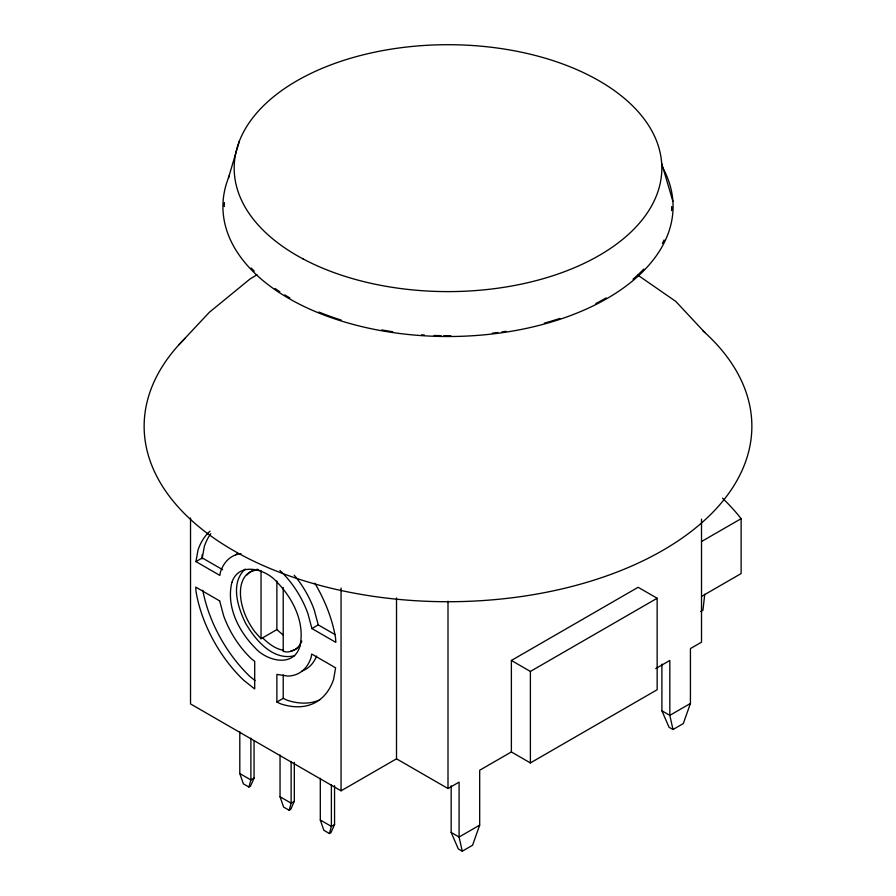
<?xml version="1.0" encoding="UTF-8"?>
<svg xmlns="http://www.w3.org/2000/svg" width="896" height="896" viewBox="0 0 896 896"><rect width="100%" height="100%" fill="white"/><g stroke="black" fill="none" stroke-linecap="round" stroke-linejoin="round"><path stroke-width="1.34" d="M704.76 594.227L702.934 610.243L700.717 611.531M240.99 553.582A67.222 38.808 60 0 0 220.405 572.208L219.878 575.411L195.944 561.59L198.016 550.01A100.834 58.218 60 0 1 210.034 531.216M195.944 561.59L202.283 557.939L204.355 546.347A100.834 58.218 60 0 1 210.773 533.702M239.803 731.774L239.803 773.539L243.365 783.821L248.909 787.024L250.891 779.934L250.891 738.181M280.045 755.003L280.045 796.768L283.606 807.061L289.162 810.264L291.133 803.174L291.133 761.41M320.298 778.243L320.298 820.008L323.859 830.301L329.403 833.504L331.386 826.414L331.386 784.65M228.424 178.013L239.4 141.019M511.381 751.946L511.381 660.464L638.131 587.283L657.149 598.259L657.149 689.741L530.387 762.922L511.381 751.946L479.685 770.246L479.685 825.126L472.562 845.253L462.258 851.2L458.304 848.915L451.17 832.451L451.17 785.792M701.512 519.109L701.512 642.174L690.424 648.57L690.424 703.461L683.29 723.587L672.997 729.534L669.032 727.25L661.898 710.786L661.898 664.126M254.061 740.522L254.061 778.109L250.499 786.117L248.909 787.024M294.302 762.362L294.302 801.349L290.741 809.346L289.162 810.264M334.555 785.602L334.555 824.578L330.982 832.586L329.403 833.504M178.954 344.747L209.35 312.29L249.906 279.093L256.906 274.803M245.246 569.05C229.958 582.915 237.742 607.354 245.638 623.325C255.438 640.114 272.966 661.08 294.706 655.704M261.038 638.747L261.038 570.707L257.734 570.158A44.811 25.872 60 0 0 254.867 631.792L261.038 638.747L276.875 629.597L276.875 581M279.922 570.483A67.222 38.808 60 0 1 307.877 613.502L311.92 628.555L318.259 624.893L335.003 634.558M276.875 702.016L280.47 703.774A100.834 58.218 60 0 0 333.558 679.448L335.63 667.856L311.696 654.035L311.17 657.25A67.222 38.808 60 0 1 287.885 676.077L276.875 674.408L276.875 702.016L283.214 698.354L286.81 700.112A100.834 58.218 60 0 0 319.726 699.843M254.061 778.109L250.891 779.934L239.803 773.539M701.512 541.542L741.126 518.672A350.123 202.138 0 0 0 722.523 498.198M294.302 801.349L291.133 803.174L280.045 796.768M511.381 660.464L530.387 671.44L657.149 598.259M190.523 517.933L190.523 703.92L341.051 790.821L396.502 758.811L396.525 597.979M701.512 596.434L741.126 573.563L741.126 518.672M334.555 824.578L331.386 826.414L320.298 820.008M396.502 758.811L448 788.536L459.088 782.13L459.088 837.021L462.258 851.2M655.738 668.595L669.827 660.464L669.827 715.355L672.997 729.534M479.685 825.126L459.088 837.021L451.17 832.451M690.424 703.461L669.827 715.355L661.898 710.786M283.674 650.317C275.442 649.062 268.408 643.53 262.618 637.829M202.283 557.939L222.622 569.677M311.92 628.555L335.832 642.365L335.563 638.053A100.834 58.218 60 0 0 314.765 583.173M637.538 274.926L675.819 301.448L704.827 332.528M283.259 635.096L276.875 629.597M254.99 680.512L249.962 676.525A100.834 58.218 60 0 1 202.81 590.318M661.651 163.195L672.896 201.354M318.259 624.893L314.205 609.851A67.222 38.808 60 0 0 294.213 575.221M530.387 671.44L530.387 762.922M448 601.149L448 788.536M341.051 588.056L341.051 790.821M283.214 587.552L283.214 651.426L286.518 651.974A44.811 25.872 60 0 0 301.806 641.01M283.214 674.89L283.214 698.354M202.104 554.691L202.104 558.88M316.613 656.074A67.222 38.808 60 0 1 302.019 671.003M235.603 554.848A67.222 38.808 60 0 1 237.675 553.358M300.283 645.422A44.811 25.872 60 0 1 290.965 650.81M247.128 574.885A44.811 25.872 60 0 1 257.869 569.318M662.894 167.922A225.086 129.954 0 0 1 454.888 336.459A225.086 129.954 0 0 1 229.41 175.582M702.946 330.826A303.856 175.437 0 0 1 651.067 556.786A303.856 175.437 0 0 1 256.39 562.442A303.856 175.437 0 0 1 185.17 338.24M671.709 206.573A223.709 129.158 0 0 1 671.597 210.605M664.082 240.005A223.709 129.158 0 0 1 662.39 243.454M643.776 269.069A223.709 129.158 0 0 1 633.013 279.182M606.189 297.898A223.709 129.158 0 0 1 595.851 303.509M559.854 318.427A223.709 129.158 0 0 1 544.365 323.131M505.904 331.33A223.709 129.158 0 0 1 501.883 331.923M497.84 332.483A223.709 129.158 0 0 1 492.386 333.166M450.766 335.72A223.709 129.158 0 0 1 443.856 335.709M441.078 335.664A223.709 129.158 0 0 1 434.123 335.485M424.368 335.003A223.709 129.158 0 0 1 421.579 334.824M392.773 331.733A223.709 129.158 0 0 1 381.718 329.93M341.208 320.062A223.709 129.158 0 0 1 318.864 312.032M289.811 297.898A223.709 129.158 0 0 1 284.76 294.885M279.843 291.76A223.709 129.158 0 0 1 275.094 288.523M254.262 271.152A223.709 129.158 0 0 1 251.227 268.016M224.291 206.573A223.709 129.158 0 0 1 224.403 202.552M231.874 582.434C226.072 606.245 238.403 630.75 254.778 647.528C265.899 660.621 292.858 668.091 299.701 647.013C305.502 623.202 293.171 598.696 276.797 581.93C265.675 568.837 238.717 561.366 231.874 582.434M219.654 600.902L195.742 587.093L196.011 591.405A100.834 58.218 60 0 0 243.622 680.176L254.699 688.968L254.699 661.338L251.653 658.974A67.222 38.808 60 0 1 223.698 615.944L219.654 600.902M303.005 258.888A213.83 123.458 0 0 0 656.6 195.283A213.83 123.458 0 0 0 384.395 50.288A213.83 123.458 0 0 0 303.005 258.888"/></g></svg>
